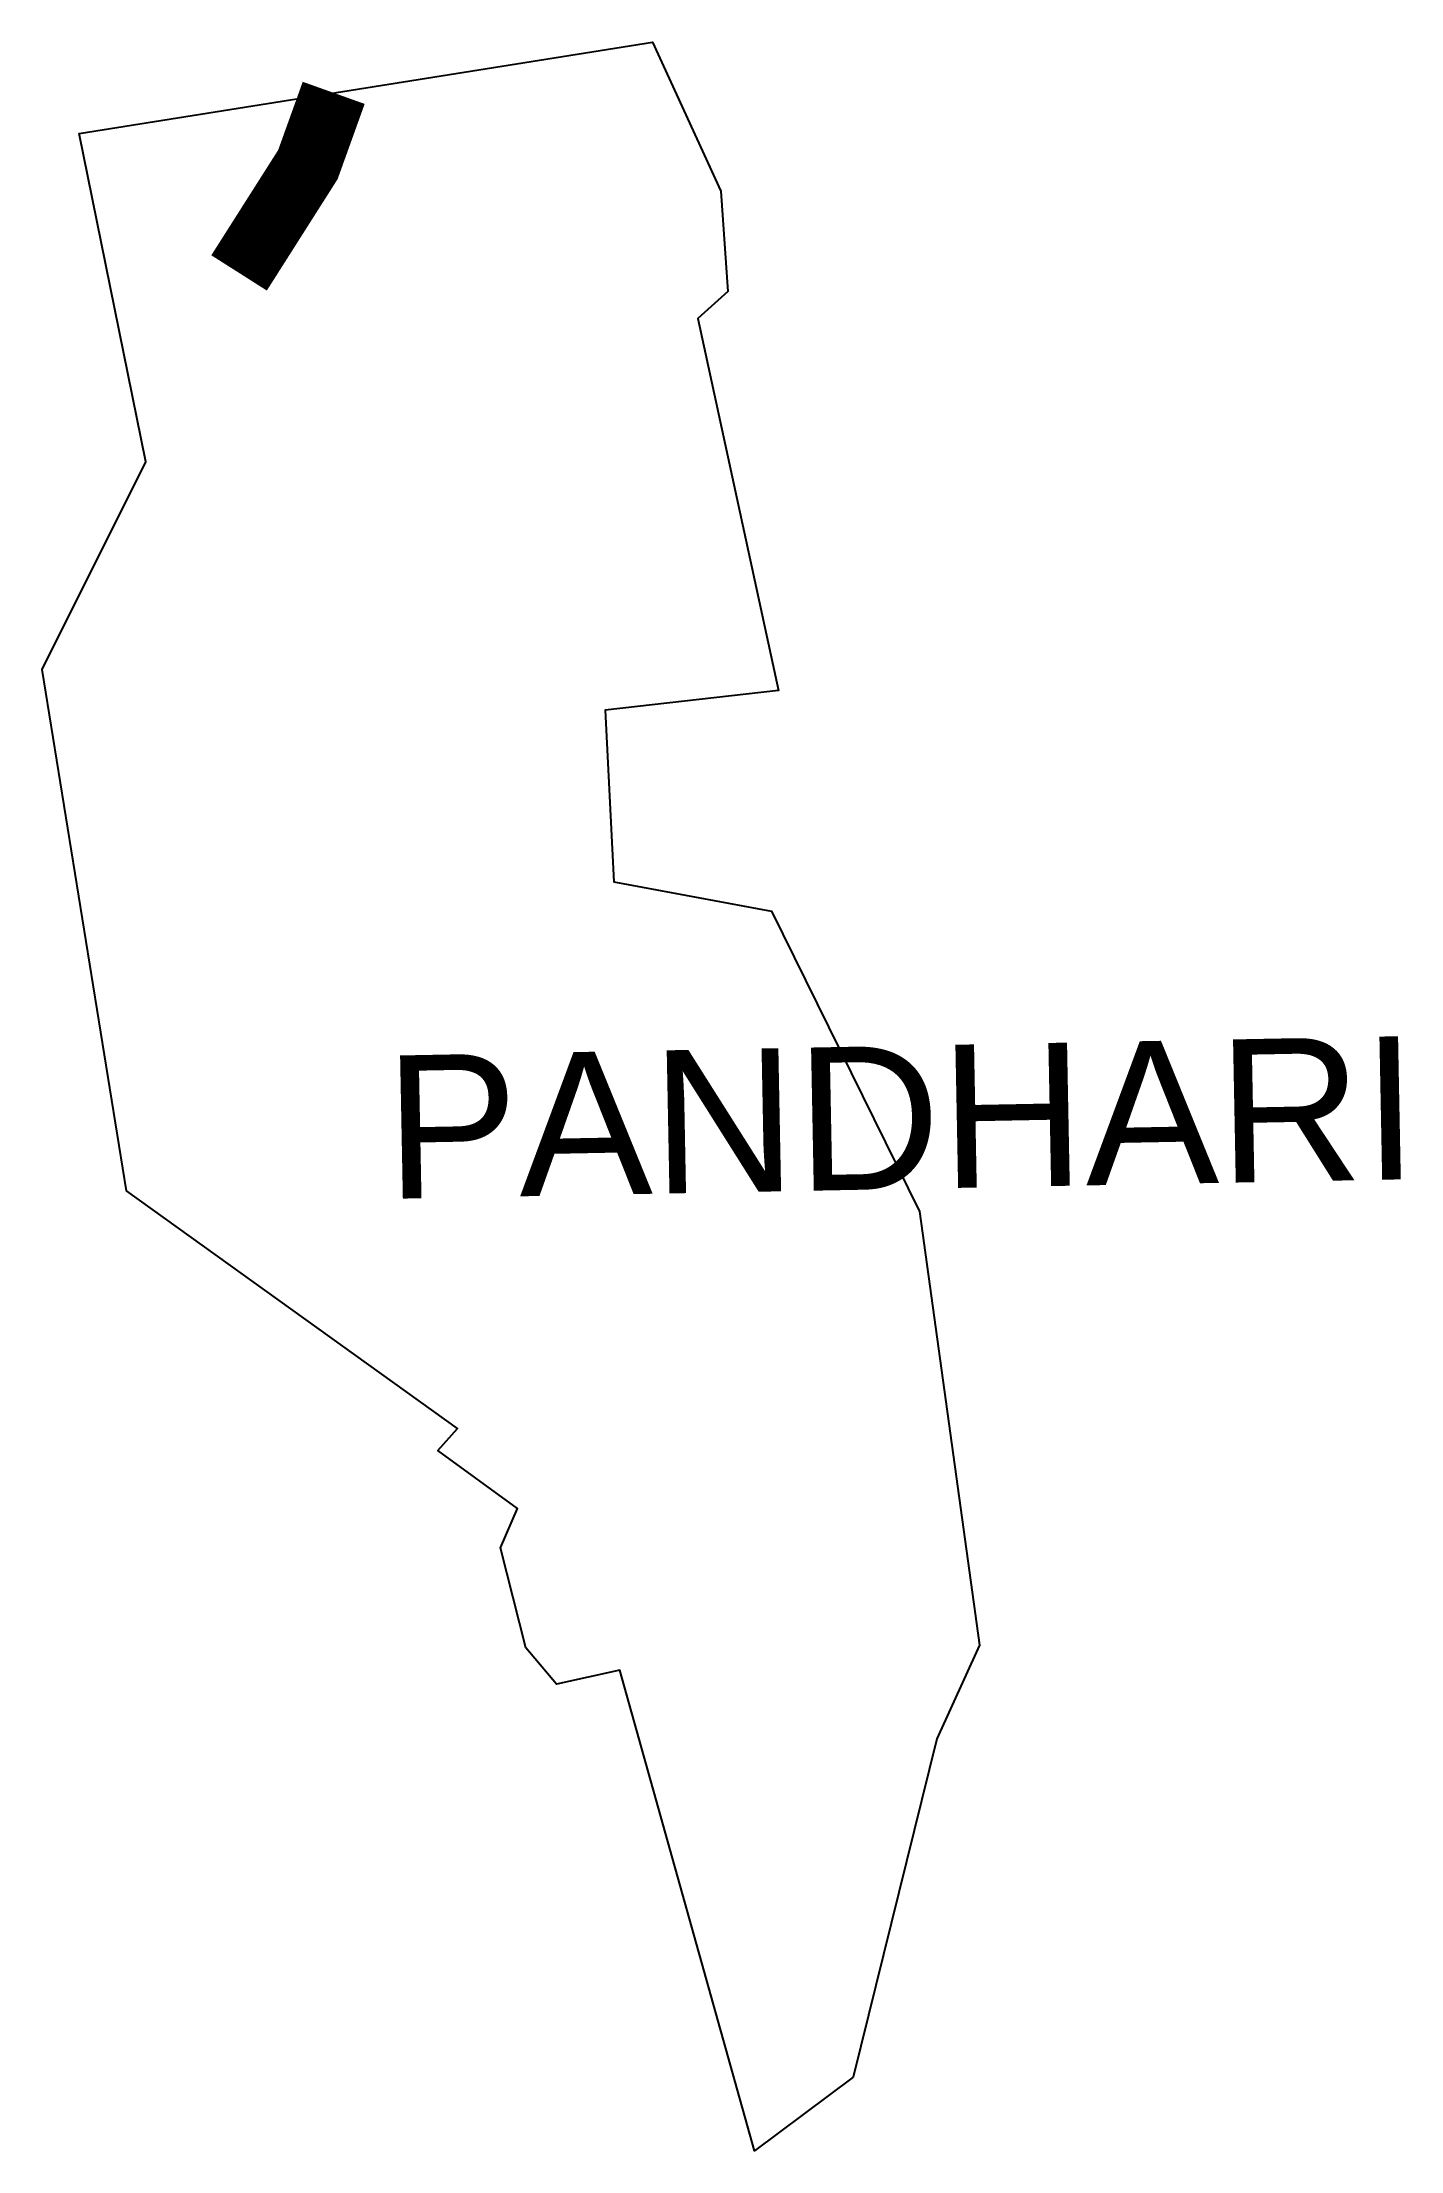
# Model space of a CAD drawing. Header units: metres. Extents: x 297398 to 298430, y 1972229 to 1973830.
import ezdxf

# ---------------------------------------------------------------- set-up
doc = ezdxf.new("R2010")
doc.units = ezdxf.units.M
doc.header["$MEASUREMENT"] = 0
doc.layers.add('UNPROTECTED DUE TO CREEK', color=150, linetype='Continuous')
doc.layers.add('VILLAGE NAME', color=250, linetype='Continuous')
doc.styles.get("Standard").update_dxf_attribs({"font": 'simplex.shx'})

msp = doc.modelspace()

# ---------------------------------------------------------------- linework, layer by layer
at = {"color": 3, "flags": 128}
for points in [[(297918.8, 1973641), (297896, 1973620.6), (297957.4, 1973338), (297825.6, 1973323), (297832.2, 1973192.5), (297951.9, 1973170.3), (298064.5, 1972942.1), (298110.1, 1972612.6), (298077.7, 1972541.6), (298014.1, 1972284.6), (297939, 1972228.5), (297836.8, 1972593.7), (297788.5, 1972583.1), (297765.4, 1972610.7), (297746, 1972686.6), (297758.9, 1972716.4), (297698.5, 1972760.6), (297713.4, 1972777.3), (297461.8, 1972957.8), (297397.8, 1973353.8), (297476.6, 1973511.7), (297426, 1973761.1), (297861.6, 1973830.4), (297913.4, 1973717.1)], [(297913.4, 1973717.1), (297918.8, 1973641)]]:
    msp.add_lwpolyline(points, dxfattribs=at)
at = {"layer": 'UNPROTECTED DUE TO CREEK', "const_width": 50, "flags": 128}
msp.add_lwpolyline([(297547.4, 1973655.1), (297599.7, 1973737.4), (297617.8, 1973787.7), (297619.3, 1973791.9)], dxfattribs=at)

# ---------------------------------------------------------------- texts
at = {"layer": 'VILLAGE NAME', "insert": (297657.3, 1973060.4), "char_height": 108.748, "attachment_point": 1, "rotation": 1.1028}
msp.add_mtext_dynamic_manual_height_columns('{\\fArial|b0|i0|c0|p34;PANDHARI}', width=1571.314, gutter_width=543.7, heights=[0], dxfattribs=at)

doc.saveas('drawing.dxf')
